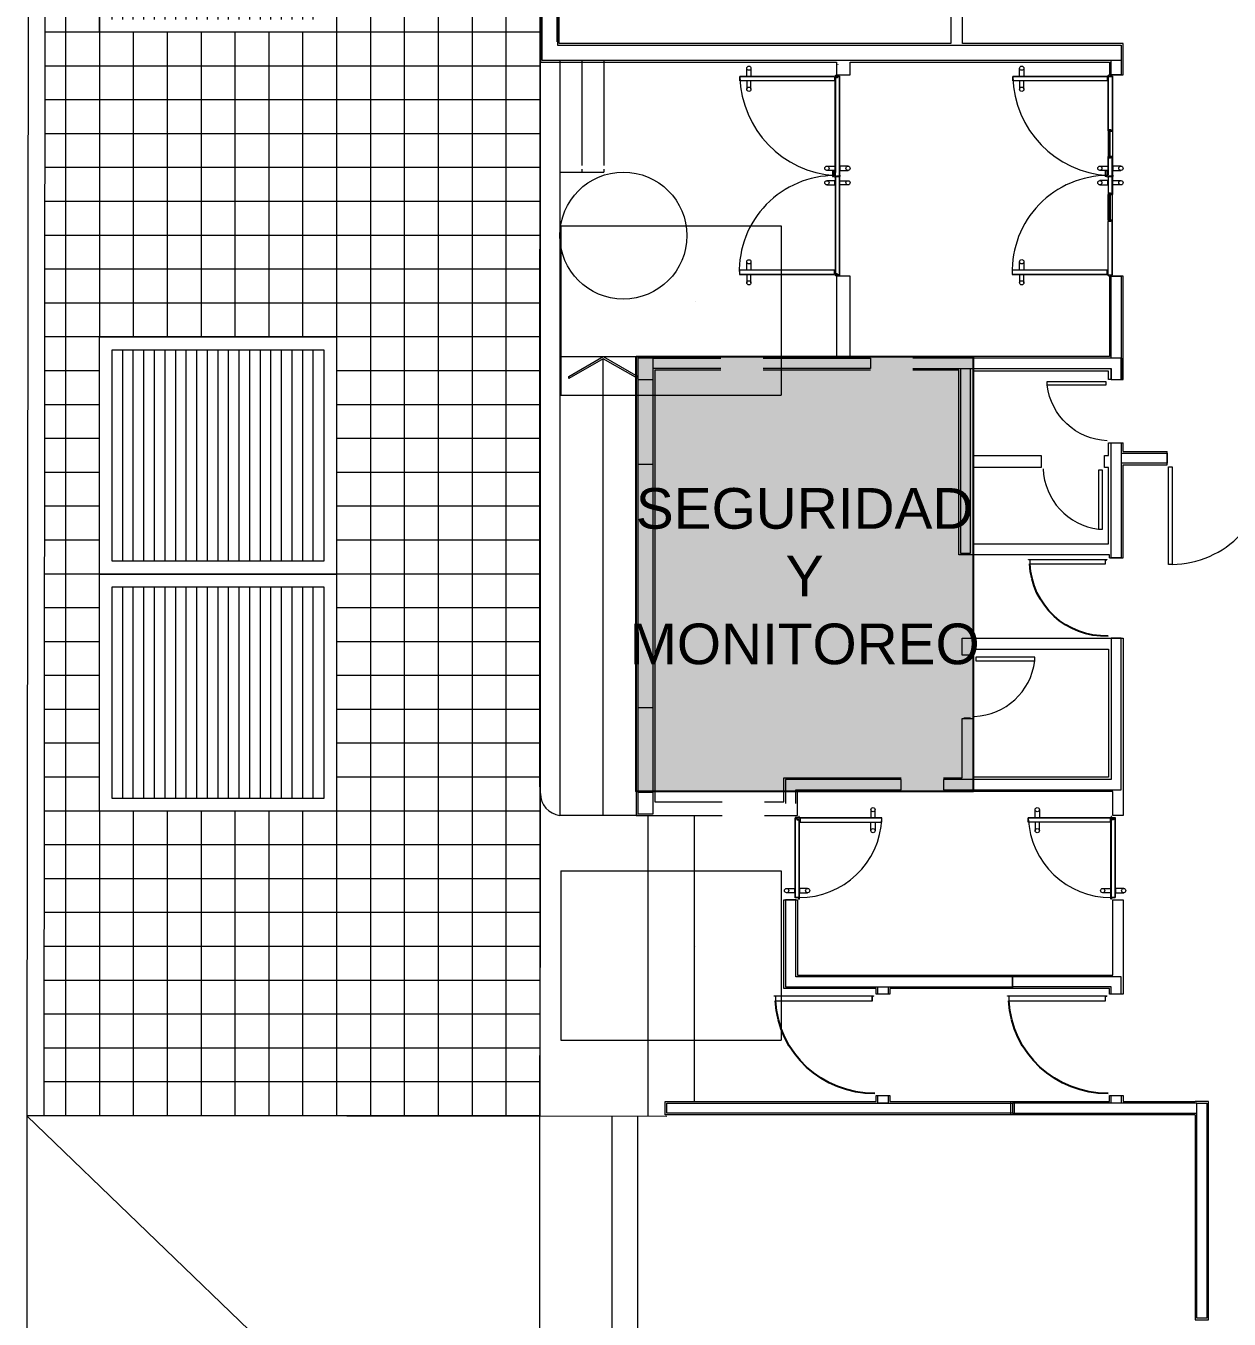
# Model space of a CAD drawing. Header units: millimetres. Extents: x 27 to 171, y 81 to 155.
# Drawn here: x 27.16 to 41.36, y 124.12 to 139.39 of the extents above; entities that cross this region are included whole.
import ezdxf

# ---------------------------------------------------------------- set-up
doc = ezdxf.new("R2010")
doc.units = ezdxf.units.MM
doc.linetypes.add('HIDDEN', pattern=[9.525, 6.35, -3.175])
for name, color, linetype, lineweight in [('OCASA_TODAS_r08$0$CARP-BARRIDO', 252, 'Continuous', 15), ('OCASA_TODAS_r08$0$CARP-HOJA', 252, 'Continuous', 20), ('OCASA_TODAS_r08$0$CARPINTERIA', 252, 'Continuous', 15), ('OCASA_TODAS_r08$0$CGC VIGAS', 252, 'HIDDEN', 15), ('OCASA_TODAS_r08$0$MURO CEMENTO DE 12', 252, 'Continuous', 20), ('OCASA_TODAS_r08$0$MURO CERAMICO DE 12', 252, 'Continuous', 20), ('OCASA_TODAS_r08$0$MURO CERAMICO DE 18', 252, 'Continuous', 20), ('OCASA_TODAS_r08$0$RAMPA', 252, 'Continuous', 15), ('OCASA_TODAS_r08$0$REVESTIMIENTOS', 252, 'Continuous', 20), ('OCASA_TODAS_r08$0$REVOQUES', 251, 'Continuous', 15), ('OCASA_TODAS_r08$0$VEREDA', 251, 'Continuous', 15)]:
    doc.layers.add(name, color=color, linetype=linetype, lineweight=lineweight)
doc.layers.get('OCASA_TODAS_r08$0$CARPINTERIA').off()
doc.styles.add('IRI-OCASA-Layout R 9$0$Standard', font='arial.ttf')

# ---------------------------------------------------------------- blocks, each defined once
blk = doc.blocks.new('OCASA_TODAS_r08$0$Estructura PB para Arquitectura')
at = {"layer": 'OCASA_TODAS_r08$0$CGC VIGAS', "lineweight": 9}
for p, q in [((1098.108345, 396.501705, -0.000029), (1098.108345, 435.524255, -0.000029)), ((1098.358345, 422.178589, -0.000029), (1100.958882, 422.178821, -0.000029)), ((1098.358345, 422.178589, -0.000029), (1098.358345, 420.178727, -0.000029)), ((1100.958882, 422.178821, -0.000029), (1100.958882, 420.17896, -0.000029)), ((1099.94114, 421.278928, -0.000029), (1099.941318, 421.278928, -0.000029)), ((1098.358345, 420.178727, -0.000029), (1100.958882, 420.17896, -0.000029)), ((1098.358345, 414.559589, -0.000029), (1100.958882, 414.559821, -0.000029)), ((1098.358345, 414.559589, -0.000029), (1098.358345, 412.559727, -0.000029)), ((1100.958882, 414.559821, -0.000029), (1100.958882, 412.55996, -0.000029)), ((1099.94114, 413.659928, -0.000029), (1099.941318, 413.659928, -0.000029)), ((1098.358345, 412.559727, -0.000029), (1100.958882, 412.55996, -0.000029))]:
    blk.add_line(p, q, dxfattribs=at)
blk = doc.blocks.new('OCASA_TODAS_r08$0$FACHADA 2 31_07_2014')
at = {"color": 6, "ltscale": 5}
for points in [[(-131.028301, -1076.67016), (-130.948301, -1076.67016), (-130.948301, -1076.57016), (-131.028301, -1076.57016)], [(-131.018301, -1076.66016), (-130.958301, -1076.66016), (-130.958301, -1076.58016), (-131.018301, -1076.58016)]]:
    blk.add_lwpolyline(points, close=True, dxfattribs=at)
at = {"color": 4}
blk.add_lwpolyline([(-130.988301, -1076.57016), (-130.948301, -1076.57016), (-130.948301, -1076.61016)], dxfattribs=at)
for points, elevation in [([(-130.988301, -1076.67016), (-130.948301, -1076.67016), (-130.948301, -1076.71016), (-130.988301, -1076.71016)], -0.001244), ([(-130.948301, -1085.242493), (-130.948301, -1085.202493), (-130.988301, -1085.202493), (-130.988301, -1085.242493)], -0.000022), ([(-130.948301, -1085.282493), (-130.948301, -1085.242493), (-130.988301, -1085.242493), (-130.988301, -1085.282493)], -0.000022), ([(-130.948301, -1085.242493), (-130.948301, -1085.282493), (-130.988301, -1085.282493), (-130.988301, -1085.242493)], -0.000022)]:
    blk.add_lwpolyline(points, close=True, dxfattribs=dict(at, elevation=elevation))
for points in [[(-130.948301, -1077.63716), (-130.948301, -1077.59716), (-130.988301, -1077.59716), (-130.988301, -1077.63716)], [(-130.948301, -1077.59716), (-130.948301, -1077.63716), (-130.988301, -1077.63716), (-130.988301, -1077.59716)], [(-130.948301, -1077.67716), (-130.948301, -1077.63716), (-130.988301, -1077.63716), (-130.988301, -1077.67716)], [(-130.948301, -1077.63716), (-130.948301, -1077.67716), (-130.988301, -1077.67716), (-130.988301, -1077.63716)], [(-130.948301, -1078.70416), (-130.948301, -1078.66416), (-130.988301, -1078.66416), (-130.988301, -1078.70416)], [(-130.948301, -1078.66416), (-130.948301, -1078.70416), (-130.988301, -1078.70416), (-130.988301, -1078.66416)], [(-130.948301, -1078.74416), (-130.948301, -1078.70416), (-130.988301, -1078.70416), (-130.988301, -1078.74416)], [(-130.948301, -1078.70416), (-130.948301, -1078.74416), (-130.988301, -1078.74416), (-130.988301, -1078.70416)], [(-130.948301, -1079.75116), (-130.948301, -1079.79116), (-130.988301, -1079.79116), (-130.988301, -1079.75116)], [(-130.948301, -1080.83816), (-130.948301, -1080.79816), (-130.988301, -1080.79816), (-130.988301, -1080.83816)], [(-130.948301, -1080.79816), (-130.948301, -1080.83816), (-130.988301, -1080.83816), (-130.988301, -1080.79816)], [(-130.948301, -1080.87816), (-130.948301, -1080.83816), (-130.988301, -1080.83816), (-130.988301, -1080.87816)], [(-130.948301, -1080.83816), (-130.948301, -1080.87816), (-130.988301, -1080.87816), (-130.988301, -1080.83816)], [(-130.948301, -1081.90516), (-130.948301, -1081.86516), (-130.988301, -1081.86516), (-130.988301, -1081.90516)], [(-130.948301, -1081.86516), (-130.948301, -1081.90516), (-130.988301, -1081.90516), (-130.988301, -1081.86516)], [(-130.948301, -1081.94516), (-130.948301, -1081.90516), (-130.988301, -1081.90516), (-130.988301, -1081.94516)], [(-130.948301, -1081.90516), (-130.948301, -1081.94516), (-130.988301, -1081.94516), (-130.988301, -1081.90516)], [(-130.948301, -1082.95216), (-130.948301, -1082.99216), (-130.988301, -1082.99216), (-130.988301, -1082.95216)], [(-130.948301, -1083.94159), (-130.948301, -1083.90159), (-130.988301, -1083.90159), (-130.988301, -1083.94159)], [(-130.948301, -1084.07666), (-130.948301, -1084.11666), (-130.988301, -1084.11666), (-130.988301, -1084.07666)], [(-130.948301, -1085.242493), (-130.948301, -1085.202493), (-130.988301, -1085.202493), (-130.988301, -1085.242493)], [(-130.948301, -1085.282493), (-130.948301, -1085.242493), (-130.988301, -1085.242493), (-130.988301, -1085.282493)], [(-130.948301, -1086.326827), (-130.948301, -1086.366827), (-130.988301, -1086.366827), (-130.988301, -1086.326827)], [(-130.948301, -1086.406827), (-130.948301, -1086.366827), (-130.988301, -1086.366827), (-130.988301, -1086.406827)], [(-130.948301, -1087.56016), (-130.948301, -1087.52016), (-130.988301, -1087.52016), (-130.988301, -1087.56016)]]:
    blk.add_lwpolyline(points, close=True, dxfattribs=at)
at = {"color": 6, "ltscale": 5, "const_width": 0.0005}
blk.add_lwpolyline([(-130.973319, -1083.94159), (-130.993319, -1083.94159), (-130.993301, -1084.07666), (-130.973301, -1084.07666)], dxfattribs=at)
at = {"layer": 'OCASA_TODAS_r08$0$CARP-HOJA'}
for p, q in [((-130.973301, -1077.59716), (-130.973301, -1076.71016)), ((-130.963301, -1077.59716), (-130.963301, -1076.71016)), ((-130.973301, -1078.66416), (-130.973301, -1077.67716)), ((-130.963301, -1078.66416), (-130.963301, -1077.67716)), ((-130.973301, -1079.75116), (-130.973301, -1078.74416)), ((-130.963301, -1079.75116), (-130.963301, -1078.74416)), ((-130.973301, -1080.79816), (-130.973301, -1079.79116)), ((-130.963301, -1080.79816), (-130.963301, -1079.79116)), ((-130.973301, -1081.86516), (-130.973301, -1080.87816)), ((-130.963301, -1081.86516), (-130.963301, -1080.87816)), ((-130.973301, -1082.95216), (-130.973301, -1081.94516)), ((-130.963301, -1082.95216), (-130.963301, -1081.94516)), ((-130.973301, -1083.94166), (-130.973301, -1082.99216)), ((-130.963301, -1083.94166), (-130.963301, -1082.99216)), ((-130.973301, -1085.202493), (-130.973301, -1084.11666)), ((-130.963301, -1085.202493), (-130.963301, -1084.11666)), ((-130.973301, -1086.326827), (-130.973301, -1085.282493)), ((-130.963301, -1086.326827), (-130.963301, -1085.282493)), ((-130.973301, -1087.52016), (-130.973301, -1086.406827)), ((-130.963301, -1087.52016), (-130.963301, -1086.406827))]:
    blk.add_line(p, q, dxfattribs=at)
blk = doc.blocks.new('OCASA_TODAS_r08$0$P14 14')
at = {"layer": 'OCASA_TODAS_r08$0$CARP-BARRIDO'}
blk.add_arc((-21.113856, -23.463412, -0.000123), 0.74716, 182.383766, 263.015925, dxfattribs=at)
at = {"layer": 'OCASA_TODAS_r08$0$CARP-HOJA', "extrusion": (1.67932e-05, 6.2673e-05, 1), "elevation": -0.001837}
blk.add_lwpolyline([(-21.204706, -23.509385), (-21.204706, -24.205028), (-21.1602, -24.205028), (-21.1602, -23.509385)], close=True, dxfattribs=at)
blk = doc.blocks.new('OCASA_TODAS_r08$0$P14 17')
at = {"layer": 'OCASA_TODAS_r08$0$CARP-BARRIDO'}
blk.add_arc((-19.113856, -23.463412, -0.000123), 0.74716, 182.383766, 263.015925, dxfattribs=at)
at = {"layer": 'OCASA_TODAS_r08$0$CARP-HOJA', "extrusion": (1.67932e-05, 6.2673e-05, 1), "elevation": -0.001803}
blk.add_lwpolyline([(-19.204706, -23.509385), (-19.204706, -24.205028), (-19.1602, -24.205028), (-19.1602, -23.509385)], close=True, dxfattribs=at)
blk = doc.blocks.new('OCASA_TODAS_r08$0$P3a 16')
at = {"layer": 'OCASA_TODAS_r08$0$CARP-BARRIDO'}
for centre, radius, start, end in [((-40.032586, 113.215562, 0.000058), 1.14736, 270.935575, 1.427594), ((-37.73593, 113.218104, 0.000042), 1.149947, 178.70229, 268.934541)]:
    blk.add_arc(centre, radius, start, end, dxfattribs=at)
at = {"layer": 'OCASA_TODAS_r08$0$CARP-HOJA', "extrusion": (-9.89313e-06, 3.69217e-05, 1), "elevation": 0.004584}
blk.add_lwpolyline([(-40.013852, 113.220905), (-40.013852, 112.068355), (-40.058357, 112.068355), (-40.058357, 113.220905)], close=True, dxfattribs=at)
at = {"layer": 'OCASA_TODAS_r08$0$CARP-HOJA', "extrusion": (6.69122e-06, 2.4972e-05, 1), "elevation": 0.002576}
blk.add_lwpolyline([(-37.757313, 113.220905), (-37.757313, 112.068355), (-37.712808, 112.068355), (-37.712808, 113.220905)], close=True, dxfattribs=at)
blk = doc.blocks.new('OCASA_TODAS_r08$0$P14 13')
at = {"layer": 'OCASA_TODAS_r08$0$CARP-BARRIDO'}
blk.add_arc((-23.035102, -23.325659, -0.000123), 0.74716, 182.383766, 263.015925, dxfattribs=at)
at = {"layer": 'OCASA_TODAS_r08$0$CARP-HOJA', "extrusion": (1.67932e-05, 6.2673e-05, 1), "elevation": -0.00186}
blk.add_lwpolyline([(-23.125951, -23.371631), (-23.125951, -24.067275), (-23.081446, -24.067275), (-23.081446, -23.371631)], close=True, dxfattribs=at)
blk = doc.blocks.new('OCASA_TODAS_r08$0$P12 16')
at = {"layer": 'OCASA_TODAS_r08$0$CARP-BARRIDO', "lineweight": -3}
blk.add_arc((-37.608443, 108.159054), 0.891885, 177.920307, 267.567234, dxfattribs=at)
at = {"layer": 'OCASA_TODAS_r08$0$CARP-HOJA'}
for p, q in [((-37.6463, 107.267973), (-37.6463, 108.162973)), ((-37.6463, 108.162973), (-37.6013, 108.162973)), ((-37.6451, 108.004666), (-37.6451, 108.161773)), ((-37.6451, 108.161773), (-37.6001, 108.161773)), ((-37.6013, 108.162973), (-37.6013, 108.175473)), ((-37.6001, 108.175473), (-37.6001, 108.161773)), ((-37.5975, 108.019666), (-37.5975, 108.175473)), ((-37.5963, 107.255473), (-37.5963, 108.175473)), ((-37.6451, 107.269173), (-37.6451, 108.004666)), ((-37.5975, 107.255473), (-37.5975, 108.019666)), ((-37.6013, 107.267973), (-37.6463, 107.267973)), ((-37.6001, 107.269173), (-37.6451, 107.269173)), ((-37.6013, 107.267973), (-37.6013, 107.255473)), ((-37.6001, 107.269173), (-37.6001, 107.255473))]:
    blk.add_line(p, q, dxfattribs=at)
for centre, radius, start, end in [((-37.5988, 108.175473), 0.0025, 0, 180), ((-37.5988, 108.175473), 0.0013, 0, 180), ((-37.5988, 107.255473), 0.0025, 180, 0), ((-37.5988, 107.255473), 0.0013, 180, 0)]:
    blk.add_arc(centre, radius, start, end, dxfattribs=at)
blk = doc.blocks.new('OCASA_TODAS_r08$0$SE 16')
at = {"layer": 'OCASA_TODAS_r08$0$CARP-BARRIDO', "lineweight": -3}
blk.add_arc((-36.41539, -19.636195), 1.16501, 179.476971, 266.48031, dxfattribs=at)
at = {"layer": 'OCASA_TODAS_r08$0$CARP-HOJA'}
for p, q in [((-36.486912, -20.799008), (-36.486912, -19.654008)), ((-36.486912, -19.654008), (-36.431912, -19.654008)), ((-36.485712, -19.812314), (-36.485712, -19.655208)), ((-36.485712, -19.655208), (-36.430712, -19.655208)), ((-36.431912, -19.654008), (-36.431912, -19.641508)), ((-36.430712, -19.641508), (-36.430712, -19.655208)), ((-36.428112, -19.797314), (-36.428112, -19.641508)), ((-36.426912, -20.811508), (-36.426912, -19.641508)), ((-36.485712, -20.797808), (-36.485712, -19.812314)), ((-36.428112, -20.811508), (-36.428112, -19.797314)), ((-36.431912, -20.799008), (-36.486912, -20.799008)), ((-36.430712, -20.797808), (-36.485712, -20.797808)), ((-36.431912, -20.799008), (-36.431912, -20.811508)), ((-36.430712, -20.797808), (-36.430712, -20.811508))]:
    blk.add_line(p, q, dxfattribs=at)
for centre, radius, start, end in [((-36.429412, -19.641508), 0.0025, 0, 180), ((-36.429412, -19.641508), 0.0013, 0, 180), ((-36.429412, -20.811508), 0.0025, 180, 0), ((-36.429412, -20.811508), 0.0013, 180, 0)]:
    blk.add_arc(centre, radius, start, end, dxfattribs=at)
blk = doc.blocks.new('OCASA_TODAS_r08$0$P4 16')
at = {"layer": 'OCASA_TODAS_r08$0$CARP-BARRIDO'}
for p, q in [((-30.685257, 113.688529), (-30.685257, 112.572445)), ((-28.347128, 113.688529), (-28.347128, 112.566185)), ((-30.783612, 112.703001), (-30.685257, 112.703001)), ((-30.685257, 112.653001), (-30.783612, 112.653001)), ((-30.534937, 112.703001), (-30.633293, 112.703001)), ((-30.633293, 112.653001), (-30.534937, 112.653001)), ((-28.497448, 112.703001), (-28.399092, 112.703001)), ((-28.399092, 112.653001), (-28.497448, 112.653001)), ((-28.248772, 112.703001), (-28.347128, 112.703001)), ((-28.347128, 112.653001), (-28.248772, 112.653001))]:
    blk.add_line(p, q, dxfattribs=at)
for points in [[(-30.633293, 113.688529), (-30.633293, 112.572445), (-30.685257, 112.572445), (-30.685257, 113.688529)], [(-28.399092, 113.688529), (-28.399092, 112.566185), (-28.347128, 112.566185), (-28.347128, 113.688529)]]:
    blk.add_lwpolyline(points, close=True, dxfattribs=at)
for centre in [(-30.783612, 112.678001), (-30.534937, 112.678001), (-28.497448, 112.678001), (-28.248772, 112.678001)]:
    blk.add_circle(centre, 0.025, dxfattribs=at)
for centre, radius, start, end in [((-30.711832, 113.769967), 1.197939, 271.510408, 356.453512), ((-28.387522, 113.694296), 1.128666, 179.920388, 271.797052)]:
    blk.add_arc(centre, radius, start, end, dxfattribs=at)
at = {"layer": 'OCASA_TODAS_r08$0$CARP-HOJA'}
for p, q in [((-29.62706, 113.848993), (-29.62706, 113.748993)), ((-29.57706, 113.748993), (-29.57706, 113.848993)), ((-29.455317, 113.748993), (-29.455317, 113.848993)), ((-29.405317, 113.848993), (-29.405317, 113.748993)), ((-30.05779, 113.700229), (-30.698692, 113.700229)), ((-30.698692, 113.699029), (-30.05779, 113.699029)), ((-30.676192, 113.749029), (-30.158116, 113.749029)), ((-30.676155, 113.747829), (-30.04239, 113.747829)), ((-30.18337, 113.748993), (-29.73959, 113.748993)), ((-30.04279, 113.726229), (-30.063192, 113.726229)), ((-30.063192, 113.725029), (-30.063192, 113.726229)), ((-30.063192, 113.725029), (-30.04279, 113.725029)), ((-30.05619, 113.725029), (-30.05779, 113.725029)), ((-30.05739, 113.725029), (-30.05739, 113.700629)), ((-30.05619, 113.700629), (-30.05619, 113.725029)), ((-29.72619, 113.722993), (-30.05619, 113.722993)), ((-30.05619, 113.719993), (-29.72619, 113.719993)), ((-30.05619, 113.716993), (-29.72619, 113.716993)), ((-30.05619, 113.713993), (-29.72619, 113.713993)), ((-30.05499, 113.710393), (-30.05499, 113.700629)), ((-30.05459, 113.711993), (-30.04279, 113.711993)), ((-30.05459, 113.710793), (-30.04279, 113.710793)), ((-30.05459, 113.700229), (-30.04279, 113.700229)), ((-30.04279, 113.699029), (-30.05459, 113.699029)), ((-30.04279, 113.699029), (-29.73959, 113.699029)), ((-30.04239, 113.747829), (-30.04239, 113.726629)), ((-30.04239, 113.710393), (-30.04239, 113.700629)), ((-30.04119, 113.726629), (-30.04119, 113.748993)), ((-30.04119, 113.710393), (-30.04119, 113.700629)), ((-29.74119, 113.710393), (-29.74119, 113.700629)), ((-29.73999, 113.710393), (-29.73999, 113.700629)), ((-29.73959, 113.711993), (-29.72779, 113.711993)), ((-29.73959, 113.710793), (-29.72779, 113.710793)), ((-29.73959, 113.700229), (-29.72779, 113.700229)), ((-29.72779, 113.699029), (-29.73959, 113.699029)), ((-29.72739, 113.710393), (-29.72739, 113.700629)), ((-29.72619, 113.710393), (-29.72619, 113.700629)), ((-29.62706, 113.753993), (-29.57706, 113.753993)), ((-29.62706, 113.600317), (-29.62706, 113.700317)), ((-29.62706, 113.695317), (-29.57706, 113.695317)), ((-29.57706, 113.700317), (-29.57706, 113.600317)), ((-29.572936, 113.677679), (-29.572936, 113.66918)), ((-29.567936, 113.682679), (-29.508601, 113.682679)), ((-29.567936, 113.66418), (-29.508601, 113.66418)), ((-29.567305, 113.695993), (-29.542305, 113.695993)), ((-29.521101, 113.682679), (-29.521101, 113.693993)), ((-29.511101, 113.682679), (-29.511101, 113.693993)), ((-29.503601, 113.677679), (-29.503601, 113.66918)), ((-29.405317, 113.753993), (-29.455317, 113.753993)), ((-29.455317, 113.700317), (-29.455317, 113.600317)), ((-29.405317, 113.695317), (-29.455317, 113.695317)), ((-29.405317, 113.600317), (-29.405317, 113.700317)), ((-29.306185, 113.724993), (-29.306185, 113.700593)), ((-29.299922, 113.713993), (-29.299922, 113.722993)), ((-29.299922, 113.722993), (-28.976184, 113.722993)), ((-28.976184, 113.719993), (-29.299922, 113.719993)), ((-28.976184, 113.716993), (-29.299922, 113.716993)), ((-28.976184, 113.713993), (-29.299922, 113.713993)), ((-28.989584, 113.749029), (-29.292785, 113.748993)), ((-29.292785, 113.724993), (-29.292785, 113.724993)), ((-28.989984, 113.698993), (-29.292385, 113.698993)), ((-29.291185, 113.747393), (-29.291185, 113.748993)), ((-28.991184, 113.726629), (-28.991184, 113.747429)), ((-28.989984, 113.726629), (-28.989984, 113.747829)), ((-28.356229, 113.747829), (-28.989984, 113.747829)), ((-28.356229, 113.749029), (-28.989584, 113.749029)), ((-28.939219, 113.749029), (-28.989584, 113.749029)), ((-28.969183, 113.726229), (-28.989584, 113.726229)), ((-28.969183, 113.725029), (-28.989584, 113.725029)), ((-28.976184, 113.700629), (-28.976184, 113.725029)), ((-28.976184, 113.725029), (-28.974584, 113.725029)), ((-28.974984, 113.700593), (-28.974984, 113.725029)), ((-28.333692, 113.699029), (-28.974922, 113.699029)), ((-28.333692, 113.700229), (-28.97475, 113.700229)), ((-28.969183, 113.726229), (-28.969183, 113.725029))]:
    blk.add_line(p, q, dxfattribs=at)
for points in [[(-30.698692, 113.704029), (-30.688793, 113.704029), (-30.688793, 113.747429, -0.414214), (-30.687193, 113.749029), (-30.676155, 113.749029)], [(-30.698692, 113.702829), (-30.687593, 113.702829), (-30.687593, 113.747429, -0.414214), (-30.687193, 113.747829), (-30.676155, 113.747829)], [(-29.506315, 113.747366), (-29.73959, 113.747393), (-29.73959, 113.726593), (-29.72219, 113.726593), (-29.72219, 113.724993), (-29.73959, 113.724993, -0.414214), (-29.74119, 113.726593), (-29.74119, 113.747393, -0.414214), (-29.73959, 113.748993), (-29.506215, 113.749015)], [(-29.552044, 113.699065), (-29.72459, 113.699065, -0.414214), (-29.72619, 113.700665), (-29.72619, 113.725065), (-29.72459, 113.725065), (-29.72459, 113.700665), (-29.552044, 113.700665)], [(-29.712963, 113.699065), (-29.526008, 113.699065), (-29.52112, 113.696097, 0.137265), (-29.52029, 113.695865), (-29.504715, 113.695865, 0.9375), (-29.504715, 113.699065), (-29.504715, 113.699015), (-29.504715, 113.747515, 0.414214), (-29.506215, 113.749015), (-29.506215, 113.749015)], [(-29.504818, 113.697465), (-29.519842, 113.697465, -0.137265), (-29.520672, 113.697697), (-29.525178, 113.700432, 0.137265), (-29.526008, 113.700665), (-29.712488, 113.700665)], [(-29.489832, 113.698993), (-29.503115, 113.699065, -0.414214), (-29.504715, 113.700665), (-29.504715, 113.749065), (-29.519215, 113.749065, -0.9375), (-29.519215, 113.752265), (-29.503639, 113.752265, -0.137265), (-29.502809, 113.752032), (-29.497921, 113.749065), (-29.292785, 113.748993)], [(-29.519215, 113.747368), (-29.506315, 113.747366), (-29.506315, 113.699065, 0.414214), (-29.504715, 113.697465)], [(-29.292785, 113.747393), (-29.497921, 113.747465, -0.137265), (-29.498751, 113.747697), (-29.503257, 113.750432, 0.137265), (-29.504087, 113.750665), (-29.519111, 113.750665)], [(-29.504715, 113.750665, -0.414214), (-29.503115, 113.749065), (-29.503115, 113.700665), (-29.307785, 113.700665)], [(-29.489832, 113.698993), (-29.307785, 113.698993, 0.414214), (-29.306185, 113.700593), (-29.306185, 113.724993), (-29.307785, 113.724993), (-29.307785, 113.700593)], [(-29.292785, 113.747393), (-29.292785, 113.726593), (-29.310185, 113.726593), (-29.310185, 113.724993), (-29.292785, 113.724993, 0.414214), (-29.291185, 113.726593), (-29.291185, 113.747393, 0.414214), (-29.292785, 113.748993)], [(-28.333692, 113.704029), (-28.343592, 113.704029), (-28.343592, 113.747429, 0.414214), (-28.345192, 113.749029), (-28.356229, 113.749029)], [(-28.333692, 113.702829), (-28.344792, 113.702829), (-28.344792, 113.747429, 0.414214), (-28.345192, 113.747829), (-28.356229, 113.747829)]]:
    blk.add_lwpolyline(points, format="xyb", dxfattribs=at)
blk.add_lwpolyline([(-30.698692, 113.700229), (-30.677745, 113.700229)], dxfattribs=at)
for points in [[(-29.567305, 113.698993), (-29.542305, 113.698993), (-29.542305, 113.695993), (-29.544305, 113.693993), (-29.565305, 113.693993), (-29.567305, 113.695993)], [(-29.506315, 113.736365), (-29.508315, 113.736365), (-29.508315, 113.711365), (-29.506315, 113.711365)], [(-29.304985, 113.700193), (-29.292385, 113.700193), (-29.292385, 113.710793), (-29.304985, 113.710793)], [(-28.989984, 113.700193), (-28.977384, 113.700193), (-28.977384, 113.710793), (-28.989984, 113.710793)]]:
    blk.add_lwpolyline(points, close=True, dxfattribs=at)
for points in [[(-29.304985, 113.698993), (-29.292385, 113.698993, 0.414214), (-29.291185, 113.700193), (-29.291185, 113.710793, 0.414214), (-29.292385, 113.711993), (-29.304985, 113.711993, 0.414214), (-29.306185, 113.710793), (-29.306185, 113.700193, 0.414214)], [(-28.989984, 113.698993), (-28.977384, 113.698993, 0.414214), (-28.976184, 113.700193), (-28.976184, 113.710793, 0.414214), (-28.977384, 113.711993), (-28.989984, 113.711993, 0.414214), (-28.991184, 113.710793), (-28.991184, 113.700193, 0.414214)]]:
    blk.add_lwpolyline(points, format="xyb", close=True, dxfattribs=at)
for centre in [(-29.60206, 113.848993), (-29.430317, 113.848993), (-29.60206, 113.600317), (-29.430317, 113.600317)]:
    blk.add_circle(centre, 0.025, dxfattribs=at)
for centre, radius, start, end in [((-30.698692, 113.701529), 0.0025, 90, 270), ((-30.698692, 113.701529), 0.0013, 90, 270), ((-30.05779, 113.700629), 0.0016, 270, 0), ((-30.05779, 113.700629), 0.0004, 270, 0), ((-30.05459, 113.710393), 0.0016, 90, 180), ((-30.05459, 113.700629), 0.0016, 180, 270), ((-30.05459, 113.710393), 0.0004, 90, 180), ((-30.05459, 113.700629), 0.0004, 180, 270), ((-30.04279, 113.726629), 0.0016, 270, 0), ((-30.04279, 113.726629), 0.0004, 270, 0), ((-30.04279, 113.710393), 0.0016, 0, 90), ((-30.04279, 113.710393), 0.0004, 0, 90), ((-30.04279, 113.700629), 0.0016, 270, 0), ((-30.04279, 113.700629), 0.0004, 270, 0), ((-29.73959, 113.710393), 0.0016, 90, 180), ((-29.73959, 113.700629), 0.0016, 180, 270), ((-29.73959, 113.710393), 0.0004, 90, 180), ((-29.73959, 113.700629), 0.0004, 180, 270), ((-29.72779, 113.710393), 0.0016, 0, 90), ((-29.72779, 113.710393), 0.0004, 0, 90), ((-29.72779, 113.700629), 0.0016, 270, 0), ((-29.72779, 113.700629), 0.0004, 270, 0), ((-29.567936, 113.677679), 0.005, 90, 180), ((-29.567936, 113.66918), 0.005, 180, 270), ((-29.508601, 113.677679), 0.005, 0, 90), ((-29.508601, 113.66918), 0.005, 270, 0), ((-28.989584, 113.747429), 0.0016, 90, 180), ((-28.989584, 113.726629), 0.0016, 180, 270), ((-28.989584, 113.726629), 0.0004, 180, 270), ((-28.974584, 113.700593), 0.0016, 180, 257.825923), ((-28.974584, 113.700593), 0.0004, 180, 245.51168), ((-28.333692, 113.701529), 0.0025, 270, 90), ((-28.333692, 113.701529), 0.0013, 270, 90)]:
    blk.add_arc(centre, radius, start, end, dxfattribs=at)

msp = doc.modelspace()

# ---------------------------------------------------------------- hatches: boundary and pattern name
h = msp.add_hatch(color=50)
h.dxf.hatch_style = 1
h.paths.add_polyline_path([(34.361, 135.486), (38.341, 135.486), (38.341, 130.349), (34.361, 130.349)])
at = {"layer": 'OCASA_TODAS_r08$0$VEREDA'}
h = msp.add_hatch(dxfattribs=at)
h.set_pattern_fill('LINE', color=256, angle=270)
h.set_pattern_definition([(270, (28.1744, 140.91782), (0.125, 0), [])])
h.paths.add_polyline_path([(30.674, 130.268), (28.174, 130.268), (28.174, 132.768), (30.674, 132.768)])
h.paths.add_polyline_path([(30.674, 133.068), (28.174, 133.068), (28.174, 135.568), (30.674, 135.568)])
h.paths.add_polyline_path([(30.674, 139.468), (28.174, 139.468), (28.174, 142.268), (30.674, 142.268)])
h.paths.add_polyline_path([(30.674, 142.568), (28.174, 142.568), (28.174, 145.368), (30.674, 145.368)])
h.paths.add_polyline_path([(30.674, 145.668), (28.174, 145.668), (28.174, 148.468), (30.674, 148.468)])
h.paths.add_polyline_path([(30.674, 148.768), (28.174, 148.768), (28.174, 151.568), (30.674, 151.568)])

# ---------------------------------------------------------------- linework, layer by layer
for p, q in [((40.091, 135.466), (40.091, 135.216)), ((38.311, 131.212), (38.231, 131.212))]:
    msp.add_line(p, q)
at = {"color": 50}
msp.add_lwpolyline([(34.361, 135.486), (38.341, 135.486), (38.341, 130.349), (34.361, 130.349)], close=True, dxfattribs=at)
at = {"layer": 'OCASA_TODAS_r08$0$CARP-BARRIDO'}
for p, q in [((35.668, 138.794), (35.668, 138.893)), ((35.718, 138.893), (35.718, 138.794)), ((36.703, 138.794), (35.587, 138.794)), ((35.668, 138.742), (35.668, 138.644)), ((35.718, 138.644), (35.718, 138.742)), ((35.668, 136.508), (35.668, 136.606)), ((35.718, 136.606), (35.718, 136.508)), ((36.703, 136.456), (35.581, 136.456)), ((35.668, 136.456), (35.668, 136.358)), ((35.718, 136.358), (35.718, 136.456)), ((36.298, 130.037), (37.264, 130.037)), ((37.134, 130.135), (37.134, 130.037)), ((37.184, 130.037), (37.184, 130.135)), ((39.959, 130.037), (38.993, 130.037)), ((39.073, 130.037), (39.073, 130.135)), ((39.123, 130.135), (39.123, 130.037)), ((37.134, 129.886), (37.134, 129.985)), ((37.184, 129.985), (37.184, 129.886)), ((39.073, 129.985), (39.073, 129.886)), ((39.123, 129.886), (39.123, 129.985))]:
    msp.add_line(p, q, dxfattribs=at)
for points in [[(36.703, 138.742), (35.587, 138.742), (35.587, 138.794), (36.703, 138.794)], [(36.703, 136.508), (35.581, 136.508), (35.581, 136.456), (36.703, 136.456)], [(36.298, 129.985), (37.264, 129.985), (37.264, 130.037), (36.298, 130.037)], [(39.959, 129.985), (38.993, 129.985), (38.993, 130.037), (39.959, 130.037)]]:
    msp.add_lwpolyline(points, close=True, dxfattribs=at)
for centre in [(35.693, 138.893), (35.693, 138.644), (35.693, 136.606), (35.693, 136.358), (37.159, 130.135), (39.098, 130.135), (37.159, 129.886), (39.098, 129.886)]:
    msp.add_circle(centre, 0.025, dxfattribs=at)
for centre, radius, start, end in [((36.785, 138.821), 1.198, 181.5104, 266.4535), ((36.709, 136.496), 1.129, 89.9204, 181.7971), ((36.286, 130.074), 0.979, 269.8143, 357.5183), ((39.971, 130.074), 0.979, 182.4817, 270.1857)]:
    msp.add_arc(centre, radius, start, end, dxfattribs=at)
at = {"layer": 'OCASA_TODAS_r08$0$CARP-HOJA'}
for p, q in [((36.615, 137.736), (36.715, 137.736)), ((36.715, 137.686), (36.615, 137.686)), ((36.679, 137.677), (36.679, 137.618)), ((36.692, 137.682), (36.684, 137.682)), ((36.697, 137.677), (36.697, 137.618)), ((36.71, 137.736), (36.71, 137.686)), ((36.711, 137.676), (36.711, 137.651)), ((36.864, 137.736), (36.764, 137.736)), ((36.764, 137.686), (36.864, 137.686)), ((36.769, 137.736), (36.769, 137.686)), ((36.715, 137.564), (36.615, 137.564)), ((36.615, 137.514), (36.715, 137.514)), ((36.692, 137.613), (36.684, 137.613)), ((36.697, 137.63), (36.709, 137.63)), ((36.697, 137.62), (36.709, 137.62)), ((36.71, 137.514), (36.71, 137.564)), ((36.764, 137.564), (36.864, 137.564)), ((36.864, 137.514), (36.764, 137.514)), ((36.769, 137.514), (36.769, 137.564)), ((39.969, 130.05), (39.969, 129.859)), ((39.97, 129.859), (39.97, 130.05)), ((40.018, 130.028), (40.018, 129.844)), ((40.019, 130.028), (40.019, 129.843)), ((36.138, 129.204), (36.238, 129.204)), ((36.238, 129.154), (36.138, 129.154)), ((36.233, 129.204), (36.233, 129.154)), ((36.387, 129.204), (36.287, 129.204)), ((36.287, 129.154), (36.387, 129.154)), ((36.292, 129.204), (36.292, 129.154)), ((39.871, 129.204), (39.971, 129.204)), ((39.971, 129.154), (39.871, 129.154)), ((39.966, 129.204), (39.966, 129.154)), ((40.119, 129.204), (40.019, 129.204)), ((40.019, 129.154), (40.119, 129.154)), ((40.024, 129.204), (40.024, 129.154))]:
    msp.add_line(p, q, dxfattribs=at)
for points in [[(36.714, 138.771), (36.714, 137.635), (36.711, 137.63, 0.137265), (36.711, 137.629), (36.711, 137.614, 0.9375), (36.714, 137.614), (36.714, 137.614), (36.762, 137.614, 0.414214), (36.764, 137.615), (36.764, 137.615)], [(36.712, 137.614), (36.712, 137.629, -0.137265), (36.712, 137.63), (36.715, 137.634, 0.137265), (36.715, 137.635), (36.715, 138.771)], [(36.714, 137.661), (36.714, 138.783, -0.414214), (36.715, 138.784), (36.74, 138.784), (36.74, 138.783), (36.715, 138.783), (36.715, 137.661)], [(36.718, 138.808), (36.718, 138.797), (36.762, 138.797, -0.414214), (36.763, 138.796), (36.763, 138.785)], [(36.719, 138.808), (36.719, 138.798), (36.762, 138.798, -0.414214), (36.764, 138.796), (36.764, 138.785)], [(36.762, 137.615), (36.762, 138.798), (36.741, 138.798), (36.741, 138.78), (36.74, 138.78), (36.74, 138.798, -0.414214), (36.741, 138.799), (36.762, 138.799, -0.414214), (36.764, 138.798), (36.764, 137.615)], [(36.762, 137.628), (36.762, 137.615), (36.714, 137.615, 0.414214), (36.712, 137.614)], [(36.714, 137.599), (36.714, 137.612, -0.414214), (36.715, 137.614), (36.764, 137.614), (36.764, 137.628, -0.9375), (36.767, 137.628), (36.767, 137.613, -0.137265), (36.767, 137.612), (36.764, 137.607), (36.764, 136.448)], [(36.714, 137.599), (36.714, 136.463, 0.414214), (36.715, 136.462), (36.74, 136.462), (36.74, 136.463), (36.715, 136.463)], [(36.765, 137.614, -0.414214), (36.764, 137.612), (36.715, 137.612), (36.715, 136.463)], [(36.762, 136.448), (36.762, 137.607, -0.137265), (36.762, 137.608), (36.765, 137.612, 0.137265), (36.765, 137.613), (36.765, 137.628)], [(36.718, 136.443), (36.718, 136.454), (36.762, 136.454, 0.414214), (36.763, 136.454), (36.763, 136.465)], [(36.719, 136.443), (36.719, 136.453), (36.762, 136.453, 0.414214), (36.764, 136.454), (36.764, 136.465)], [(36.283, 130.05), (36.283, 130.04), (36.239, 130.04, 0.414214), (36.238, 130.039), (36.238, 130.028)], [(36.284, 129.095, 0.414214), (36.282, 129.096), (36.24, 129.096), (36.24, 129.127), (36.24, 130.031), (36.26, 130.031), (36.26, 130.013), (36.262, 130.013), (36.262, 130.031, 0.414214), (36.26, 130.032), (36.24, 130.032, 0.414214), (36.238, 130.031), (36.238, 129.127), (36.238, 129.096, 0.41447), (36.24, 129.095), (36.283, 129.095), (36.283, 129.08, 1), (36.288, 129.08), (36.288, 130.016, 0.414214), (36.286, 130.017), (36.262, 130.017), (36.262, 130.016), (36.287, 130.016), (36.287, 129.08, -0.994717), (36.284, 129.08), (36.284, 129.095)], [(36.284, 130.05), (36.284, 130.039), (36.239, 130.039, 0.414214), (36.239, 130.039), (36.239, 130.028)], [(39.973, 129.095, -0.414214), (39.975, 129.096), (40.018, 129.096), (40.018, 129.127), (40.018, 130.033), (39.997, 130.033), (39.997, 130.016), (39.995, 130.016), (39.995, 130.033, -0.414214), (39.997, 130.035), (40.018, 130.035, -0.414214), (40.019, 130.033), (40.019, 129.127), (40.019, 129.096, -0.41447), (40.018, 129.095), (39.974, 129.095), (39.974, 129.08, -1), (39.969, 129.08), (39.969, 130.018, -0.414214), (39.971, 130.02), (39.995, 130.02), (39.995, 130.018), (39.971, 130.018), (39.971, 129.08, 0.994717), (39.973, 129.08), (39.973, 129.095)], [(39.973, 130.05), (39.973, 130.039), (40.018, 130.039, -0.414214), (40.018, 130.039), (40.018, 130.028)], [(39.974, 130.05), (39.974, 130.04), (40.018, 130.04, -0.414214), (40.019, 130.039), (40.019, 130.028)]]:
    msp.add_lwpolyline(points, format="xyb", dxfattribs=at)
for points in [[(36.715, 138.808), (36.715, 138.787)], [(36.287, 130.05), (36.287, 130.029)], [(39.97, 130.05), (39.97, 130.029)]]:
    msp.add_lwpolyline(points, dxfattribs=at)
for points in [[(36.714, 137.676), (36.714, 137.651), (36.711, 137.651), (36.709, 137.653), (36.709, 137.674), (36.711, 137.676)], [(36.751, 137.615), (36.751, 137.617), (36.726, 137.617), (36.726, 137.615)]]:
    msp.add_lwpolyline(points, close=True, dxfattribs=at)
for centre in [(36.615, 137.711), (36.864, 137.711), (36.615, 137.539), (36.864, 137.539), (36.138, 129.179), (36.387, 129.179), (39.871, 129.179), (40.119, 129.179)]:
    msp.add_circle(centre, 0.025, dxfattribs=at)
for centre, radius, start, end in [((36.716, 138.808), 0.0025, 0, 180), ((36.716, 138.808), 0.0013, 0, 180), ((36.684, 137.677), 0.005, 90, 180), ((36.692, 137.677), 0.005, 0, 90), ((36.684, 137.618), 0.005, 180, 270), ((36.692, 137.618), 0.005, 270, 0), ((36.716, 136.443), 0.0025, 180, 0), ((36.716, 136.443), 0.0013, 180, 0), ((36.285, 130.05), 0.0025, 0, 180), ((36.285, 130.05), 0.0013, 0, 180), ((39.972, 130.05), 0.0025, 0, 180), ((39.972, 130.05), 0.0013, 0, 180)]:
    msp.add_arc(centre, radius, start, end, dxfattribs=at)
at = {"layer": 'OCASA_TODAS_r08$0$MURO CEMENTO DE 12'}
for p, q in [((36.749, 138.931), (36.749, 138.937)), ((40.091, 135.225), (40.091, 135.466)), ((39.971, 135.225), (39.971, 135.346)), ((40.091, 130.369), (40.091, 132.159))]:
    msp.add_line(p, q, dxfattribs=at)
for points in [[(35.363, 135.346), (34.561, 135.346), (34.561, 135.486)], [(34.561, 135.466), (35.363, 135.466)], [(35.863, 135.466), (36.869, 135.466)], [(36.869, 135.346), (35.863, 135.346)], [(38.806, 128.161), (36.246, 128.161), (36.246, 129.069), (36.126, 129.069), (36.126, 128.161), (36.126, 128.041), (38.806, 128.041)], [(37.216, 127.955), (37.216, 128.041), (37.336, 128.041), (37.336, 127.955), (37.216, 127.955)], [(40.091, 127.955), (40.091, 128.161), (38.806, 128.161)], [(39.971, 127.955), (39.971, 128.041), (38.806, 128.041)], [(41.102, 126.669), (41.102, 124.127), (40.982, 124.127), (40.982, 126.669), (41.102, 126.669)]]:
    msp.add_lwpolyline(points, dxfattribs=at)
for points in [[(34.726, 126.669), (38.806, 126.669), (38.806, 126.549), (34.726, 126.549)], [(37.216, 126.758), (37.336, 126.758), (37.336, 126.669), (37.216, 126.669)], [(40.982, 126.669), (38.806, 126.669), (38.806, 126.549), (40.982, 126.549)], [(39.971, 126.758), (40.091, 126.758), (40.091, 126.669), (39.971, 126.669)]]:
    msp.add_lwpolyline(points, close=True, dxfattribs=at)
at = {"layer": 'OCASA_TODAS_r08$0$MURO CERAMICO DE 12'}
for points in [[(40.091, 138.985), (40.091, 138.814), (39.971, 138.814), (39.971, 138.985)], [(39.971, 135.467), (39.971, 136.435), (40.091, 136.435), (40.091, 135.467)], [(36.869, 135.466), (37.13, 135.466), (37.13, 135.346), (36.869, 135.346)], [(37.63, 135.346), (39.971, 135.346), (39.971, 135.216), (40.091, 135.216), (40.091, 135.466), (37.63, 135.466)], [(38.191, 135.346), (38.191, 133.166), (38.311, 133.166), (38.311, 135.346)], [(39.971, 133.109), (39.971, 134.469), (40.091, 134.469), (40.091, 133.109), (39.971, 133.109)], [(40.091, 134.346), (40.631, 134.346), (40.631, 134.226), (40.091, 134.226)], [(40.091, 132.159), (39.971, 132.159), (39.971, 130.489), (37.991, 130.489), (37.991, 130.369), (40.091, 130.369), (40.091, 132.159)], [(36.246, 130.206), (36.246, 130.369), (37.491, 130.369), (37.491, 130.489), (36.126, 130.489), (36.126, 130.206)]]:
    msp.add_lwpolyline(points, dxfattribs=at)
at = {"layer": 'OCASA_TODAS_r08$0$MURO CERAMICO DE 18'}
for p, q in [((34.381, 135.217), (34.561, 135.217)), ((34.381, 134.217), (34.561, 134.217)), ((34.381, 131.34), (34.561, 131.34)), ((34.381, 130.34), (34.561, 130.34))]:
    msp.add_line(p, q, dxfattribs=at)
for points in [[(38.104, 150.175), (33.434, 150.175), (33.434, 139.165), (40.091, 139.165), (40.091, 138.985), (33.254, 138.985), (33.254, 150.355), (38.104, 150.355)], [(34.561, 135.466), (34.561, 135.466), (34.381, 135.466), (34.381, 130.086), (34.561, 130.086), (34.561, 135.466), (34.561, 135.466), (34.561, 135.466)]]:
    msp.add_lwpolyline(points, dxfattribs=at)
at = {"layer": 'OCASA_TODAS_r08$0$RAMPA'}
msp.add_circle((34.211, 136.915), 0.75, dxfattribs=at)
at = {"layer": 'OCASA_TODAS_r08$0$REVESTIMIENTOS'}
for p, q in [((39.971, 135.216), (39.941, 135.216)), ((39.941, 134.469), (39.971, 134.469))]:
    msp.add_line(p, q, dxfattribs=at)
for points in [[(39.941, 135.216), (39.941, 135.316), (38.341, 135.316), (38.341, 134.316), (39.144, 134.316), (39.144, 134.176), (38.341, 134.176), (38.341, 133.276), (39.941, 133.276), (39.941, 134.176), (39.891, 134.176), (39.891, 134.316), (39.941, 134.316)], [(39.941, 134.316), (39.941, 134.469)], [(38.341, 131.959), (38.341, 132.029), (39.941, 132.029), (39.941, 130.519), (38.341, 130.519), (38.341, 131.212)]]:
    msp.add_lwpolyline(points, dxfattribs=at)
at = {"layer": 'OCASA_TODAS_r08$0$REVOQUES'}
for p, q in [((40.091, 135.216), (40.111, 135.216)), ((40.091, 134.469), (40.111, 134.469)), ((40.111, 126.689), (40.962, 126.689))]:
    msp.add_line(p, q, dxfattribs=at)
for points in [[(38.08, 150.375), (33.234, 150.375), (33.234, 138.965), (36.729, 138.965), (36.729, 138.815), (36.889, 138.815), (36.889, 138.965), (39.951, 138.965), (39.951, 138.814), (40.111, 138.814), (40.111, 139.185), (38.217, 139.185)], [(38.217, 139.185), (38.217, 141.499), (38.077, 141.499), (38.077, 139.185), (33.454, 139.185), (33.454, 142.649)], [(37.13, 135.486), (36.889, 135.486), (36.889, 136.435), (36.729, 136.435), (36.729, 135.486), (35.863, 135.486)], [(40.111, 135.217), (40.111, 135.487), (40.111, 135.487), (40.111, 136.435), (39.951, 136.435), (39.951, 135.487), (37.63, 135.487)], [(35.363, 135.486), (34.361, 135.486), (34.361, 130.066), (35.378, 130.066)], [(35.363, 135.326), (34.581, 135.326), (34.581, 130.226), (35.378, 130.226)], [(37.13, 135.326), (35.863, 135.326)], [(39.951, 133.109), (39.951, 133.146), (38.171, 133.146), (38.171, 135.326), (37.63, 135.326)], [(40.111, 134.366), (40.111, 134.469)], [(39.951, 133.109), (40.111, 133.109), (40.111, 134.206), (40.631, 134.206), (40.631, 134.366)], [(40.111, 134.366), (40.631, 134.366)], [(40.631, 134.346), (40.631, 134.366)], [(38.331, 132.159), (39.951, 132.159), (39.951, 132.159), (40.111, 132.159), (40.111, 130.066), (39.991, 130.066), (39.991, 130.349), (37.991, 130.349)], [(38.341, 131.959), (38.211, 131.959), (38.211, 132.159), (38.331, 132.159)], [(37.991, 130.509), (37.991, 130.509), (38.211, 130.509), (38.211, 131.212), (38.341, 131.212)], [(35.878, 130.226), (36.106, 130.226), (36.106, 130.509), (37.491, 130.509)], [(35.878, 130.066), (36.266, 130.066), (36.266, 130.349), (37.491, 130.349)], [(37.196, 127.955), (37.196, 128.021), (36.106, 128.021), (36.106, 129.069), (36.266, 129.069), (36.266, 128.181), (38.806, 128.181), (38.806, 128.021), (37.356, 128.021), (37.356, 127.955), (37.196, 127.955)], [(38.806, 128.181), (39.991, 128.181), (39.991, 129.069), (40.111, 129.069)], [(40.111, 129.069), (40.111, 128.181), (40.111, 128.181), (40.111, 127.955), (39.951, 127.955), (39.951, 128.021), (38.806, 128.021), (38.806, 128.181)], [(40.962, 126.529), (38.786, 126.529), (38.786, 126.689), (39.951, 126.689), (39.951, 126.758), (40.111, 126.758), (40.111, 126.689)], [(40.962, 126.529), (40.962, 124.107), (41.122, 124.107), (41.122, 126.689), (40.962, 126.689)]]:
    msp.add_lwpolyline(points, dxfattribs=at)
msp.add_lwpolyline([(34.706, 126.689), (37.196, 126.689), (37.196, 126.758), (37.356, 126.758), (37.356, 126.689), (38.826, 126.689), (38.826, 126.529), (34.706, 126.529)], close=True, dxfattribs=at)
at = {"layer": 'OCASA_TODAS_r08$0$VEREDA'}
for p, q in [((27.193, 151.718), (27.168, 126.737)), ((27.393, 151.718), (27.368, 126.518)), ((33.224, 139.318, 0), (27.381, 139.318, 0)), ((33.224, 138.918, 0), (27.38, 138.918, 0)), ((33.231, 128.269), (33.232, 138.966)), ((33.461, 138.986), (33.461, 137.665)), ((33.721, 138.986), (33.721, 137.742)), ((33.981, 138.986), (33.981, 137.742)), ((33.224, 138.518, 0), (27.38, 138.518, 0)), ((33.224, 138.118, 0), (27.379, 138.118, 0)), ((33.224, 137.718, 0), (27.379, 137.718, 0)), ((33.461, 137.665), (33.461, 130.066)), ((33.461, 137.665), (33.981, 137.665)), ((33.461, 137.665), (33.981, 137.665)), ((33.721, 137.702), (33.721, 137.665)), ((33.981, 137.702), (33.981, 137.665)), ((33.224, 137.318, 0), (27.379, 137.318, 0)), ((33.224, 136.918, 0), (27.378, 136.918, 0)), ((33.224, 136.518, 0), (27.378, 136.518, 0)), ((33.224, 136.118, 0), (27.377, 136.118, 0)), ((33.224, 135.718, 0), (27.377, 135.718, 0)), ((33.461, 135.486), (34.381, 135.486)), ((33.973, 130.066), (33.973, 135.461)), ((28.024, 135.318, 0), (27.377, 135.318, 0)), ((33.224, 135.318, 0), (30.824, 135.318, 0)), ((28.024, 134.918, 0), (27.377, 134.918, 0)), ((33.224, 134.918, 0), (30.824, 134.918, 0)), ((28.024, 134.518, 0), (27.377, 134.518, 0)), ((33.224, 134.518, 0), (30.824, 134.518, 0)), ((28.024, 134.118, 0), (27.377, 134.118, 0)), ((33.224, 134.118, 0), (30.824, 134.118, 0)), ((28.024, 133.718, 0), (27.377, 133.718, 0)), ((33.224, 133.718, 0), (30.824, 133.718, 0)), ((28.024, 133.318, 0), (27.377, 133.318, 0)), ((33.224, 133.318, 0), (30.824, 133.318, 0)), ((28.024, 132.918, 0), (27.377, 132.918, 0)), ((33.224, 132.918, 0), (30.824, 132.918, 0)), ((28.024, 132.518, 0), (27.377, 132.518, 0)), ((33.224, 132.518, 0), (30.824, 132.518, 0)), ((28.024, 132.118, 0), (27.377, 132.118, 0)), ((33.224, 132.118, 0), (30.824, 132.118, 0)), ((28.024, 131.718, 0), (27.377, 131.718, 0)), ((33.224, 131.718, 0), (30.824, 131.718, 0)), ((28.024, 131.318, 0), (27.377, 131.318, 0)), ((33.224, 131.318, 0), (30.824, 131.318, 0)), ((28.024, 130.918, 0), (27.377, 130.918, 0)), ((33.224, 130.918, 0), (30.824, 130.918, 0)), ((28.024, 130.518, 0), (27.377, 130.518, 0)), ((33.224, 130.518, 0), (30.824, 130.518, 0)), ((33.224, 130.118, 0), (27.371, 130.118, 0)), ((34.381, 130.066), (33.461, 130.066)), ((34.499, 130.066), (34.499, 126.51)), ((35.049, 130.066), (35.049, 126.689)), ((33.224, 129.718, 0), (27.371, 129.718, 0)), ((33.224, 129.318, 0), (27.37, 129.318, 0)), ((33.224, 128.918, 0), (27.37, 128.918, 0)), ((33.224, 128.518, 0), (27.37, 128.518, 0)), ((33.224, 128.118, 0), (27.369, 128.118, 0)), ((33.224, 127.718, 0), (27.369, 127.718, 0)), ((33.224, 127.318, 0), (27.368, 127.318, 0)), ((33.224, 126.918, 0), (27.368, 126.918, 0)), ((27.168, 126.737), (27.156, 114.565)), ((33.224, 126.518, 0), (27.168, 126.518, 0)), ((27.168, 126.518, 0), (33.224, 120.682, 0)), ((34.726, 126.51), (27.168, 126.518))]:
    msp.add_line(p, q, dxfattribs=at)
at = {"layer": 'OCASA_TODAS_r08$0$VEREDA', "elevation": 0}
for points in [[(27.624, 151.718), (27.624, 135.718)], [(28.024, 151.718), (28.024, 135.718)], [(30.824, 151.718), (30.824, 126.515)], [(31.224, 151.718), (31.224, 126.514)], [(31.624, 151.718), (31.624, 126.514)], [(32.024, 151.718), (32.024, 126.514)], [(32.424, 151.718), (32.424, 126.513)], [(32.824, 151.718), (32.824, 126.513)], [(33.224, 151.718), (33.224, 126.513)], [(28.424, 139.318), (28.424, 135.718)], [(28.824, 139.318), (28.824, 135.718)], [(29.224, 139.318), (29.224, 135.718)], [(29.624, 139.318), (29.624, 135.718)], [(30.024, 139.318), (30.024, 135.718)], [(30.424, 139.318), (30.424, 135.718)], [(27.624, 135.718), (27.624, 126.518)], [(28.024, 130.118), (28.024, 126.518)], [(28.424, 130.118), (28.424, 126.518)], [(28.824, 130.118), (28.824, 126.518)], [(29.224, 130.118), (29.224, 126.518)], [(29.624, 130.118), (29.624, 126.518)], [(30.024, 130.118), (30.024, 126.518)], [(30.424, 130.118), (30.424, 126.518)]]:
    msp.add_lwpolyline(points, dxfattribs=at)
for points in [[(30.824, 139.318), (28.024, 139.318), (28.024, 142.418), (30.824, 142.418)], [(30.824, 132.918), (28.024, 132.918), (28.024, 135.718), (30.824, 135.718)], [(30.674, 133.068), (28.174, 133.068), (28.174, 135.568), (30.674, 135.568)], [(30.824, 130.118), (28.024, 130.118), (28.024, 132.918), (30.824, 132.918)], [(30.674, 130.268), (28.174, 130.268), (28.174, 132.768), (30.674, 132.768)]]:
    msp.add_lwpolyline(points, close=True, dxfattribs=at)
at = {"layer": 'OCASA_TODAS_r08$0$VEREDA'}
msp.add_lwpolyline([(33.973, 135.461), (33.566, 135.226), (33.566, 135.251), (33.973, 135.486), (34.381, 135.251), (34.381, 135.226)], close=True, dxfattribs=at)
for points in [[(34.079, 114.814), (34.079, 126.511)], [(34.381, 114.814), (34.381, 126.511)]]:
    msp.add_lwpolyline(points, dxfattribs=at)
msp.add_arc((33.494, 130.327), 0.263, 180.2272, 262.6992, dxfattribs=at)

# ---------------------------------------------------------------- block references
at = {"color": 31, "true_color": 0xfebd57}
msp.add_blockref('OCASA_TODAS_r08$0$Estructura PB para Arquitectura', (-1064.884, -285.147), dxfattribs=at)
at = {"layer": 'OCASA_TODAS_r08$0$CARPINTERIA'}
for name, p in [('OCASA_TODAS_r08$0$FACHADA 2 31_07_2014', (164.402, 1226.725, 0)), ('OCASA_TODAS_r08$0$P14 14', (61.028, 157.654, 0)), ('OCASA_TODAS_r08$0$P3a 16', (80.706, 20.963, 0))]:
    msp.add_blockref(name, p, dxfattribs=at)
for name, p, rotation in [('OCASA_TODAS_r08$0$P4 16', (-73.763, 108.109), 270), ('OCASA_TODAS_r08$0$P14 13', (15.001, 155.017, 0), 90)]:
    msp.add_blockref(name, p, dxfattribs=dict(at, rotation=rotation))
at = {"layer": 'OCASA_TODAS_r08$0$CARPINTERIA', "xscale": -1, "rotation": 270}
for name, p in [('OCASA_TODAS_r08$0$P14 17', (63.419, 154.353, 0)), ('OCASA_TODAS_r08$0$P12 16', (-68.257, 170.685)), ('OCASA_TODAS_r08$0$SE 16', (56.805, 164.362)), ('OCASA_TODAS_r08$0$SE 16', (59.56, 164.362))]:
    msp.add_blockref(name, p, dxfattribs=at)

# ---------------------------------------------------------------- texts
at = {"color": 7, "insert": (34.872, 131.846, 0), "char_height": 0.48, "attachment_point": 7, "style": 'IRI-OCASA-Layout R 9$0$Standard'}
msp.add_mtext_dynamic_manual_height_columns('\\pxqc;SEGURIDAD Y MONITOREO', width=2.95875, gutter_width=12.5, heights=[0], dxfattribs=at)

doc.saveas('drawing.dxf')
